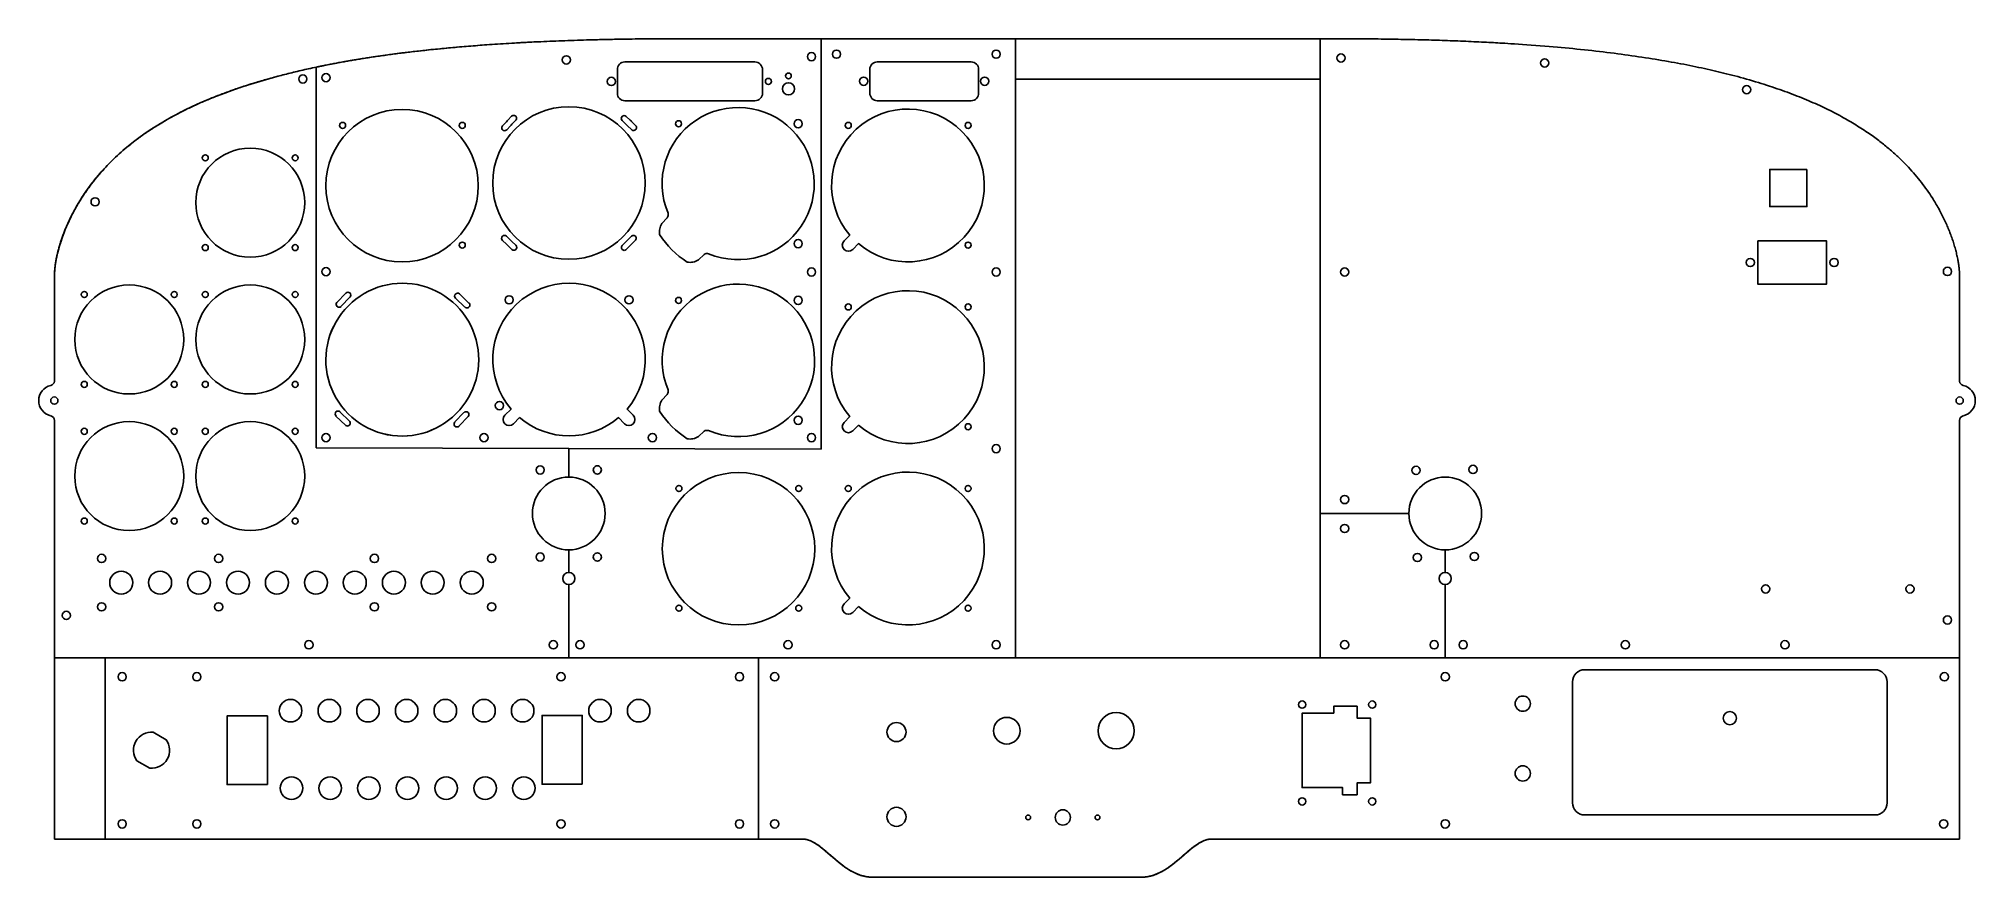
# Model space of a CAD drawing. Header units: millimetres. Extents: x -508 to 508, y -20 to 420.
import ezdxf

# ---------------------------------------------------------------- set-up
doc = ezdxf.new("R2010")
doc.units = ezdxf.units.MM
doc.layers.get('0').update_dxf_attribs({"linetype": 'CONTINUOUS'})

msp = doc.modelspace()

# ---------------------------------------------------------------- linework, layer by layer
for p, q in [((-97.5, 420), (-173, 420)), ((-97.5, 204.6), (-97.5, 420)), ((-97.5, 204.6), (-97.5, 420)), ((4.4, 420), (-97.5, 420)), ((4.4, 420), (4.4, 95.2)), ((164.4, 420), (164.4, 170.9)), ((164.4, 420), (173, 420)), ((173, 420), (164.4, 420)), ((173, 420), (164.4, 420)), ((164.4, 420), (164.4, 170.9)), ((-362.5, 205.3), (-362.5, 405.1)), ((-362.5, 205.3), (-362.5, 405.1)), ((-500, 294.7), (-500, 240.3)), ((-347, 286.5), (-351.7, 281.6)), ((-282.4, 281.3), (-287.3, 286.1)), ((500, 294.7), (500, 240.3)), ((500, 240.3), (500, 294.7)), ((-349.6, 279.5), (-344.8, 284.5)), ((-289.4, 283.9), (-284.5, 279.2)), ((-345.1, 219.4), (-350.1, 224.2)), ((-285, 223.8), (-289.8, 218.9)), ((-500, 219.7), (-500, 95.2)), ((-352.2, 222), (-347.2, 217.2)), ((-287.6, 216.8), (-282.8, 221.7)), ((500, 219.7), (500, 95.2)), ((500, 95.2), (500, 219.7)), ((-362.5, 205.3), (-230, 205)), ((-362.5, 205.3), (-97.5, 204.6)), ((-230, 205), (-230, 189.9)), ((-230, 205), (-230, 189.9)), ((-230, 205), (-97.5, 204.6)), ((164.4, 170.9), (211, 170.9)), ((164.4, 170.9), (164.4, 95.2)), ((164.4, 170.9), (211, 170.9)), ((164.4, 170.9), (211, 170.9)), ((-230, 151.8), (-230, 140)), ((-230, 151.8), (-230, 140)), ((230, 151.8), (230, 140)), ((230, 151.8), (230, 140)), ((230, 151.8), (230, 140)), ((-230, 133.6), (-230, 95.2)), ((-230, 133.6), (-230, 95.2)), ((230, 133.6), (230, 95.2)), ((230, 133.6), (230, 95.2)), ((230, 133.6), (230, 95.2)), ((-500, 95.2), (-230, 95.2)), ((-500, 95.2), (-500, 0)), ((-500, 95.2), (-473.3, 95.2)), ((-473.3, 95.2), (-473.3, 0)), ((-230, 95.2), (4.4, 95.2)), ((-130.4, 0), (-130.4, 95.2)), ((-130.4, 95.2), (500, 95.2)), ((230, 95.2), (164.4, 95.2)), ((500, 95.2), (230, 95.2)), ((230, 95.2), (500, 95.2)), ((500, 95.2), (500, 0)), ((-500, 0), (-473.3, 0)), ((-130.4, 0), (-107.9, 0)), ((-107.9, 0), (-130.4, 0)), ((500, 0), (107.9, 0)), ((69.9, -20), (-69.9, -20))]:
    msp.add_line(p, q)
for points in [[(4.4, 420), (4.4, 398.8), (164.4, 398.8), (164.4, 420)], [(419.8, 351.4), (400.3, 351.4), (400.3, 331.9), (419.8, 331.9)], [(419.8, 351.4), (419.8, 331.9), (400.3, 331.9), (400.3, 351.4)], [(394.1, 314), (394.1, 291.2), (430.1, 291.2), (430.1, 314)], [(394.1, 314), (430.1, 314), (430.1, 291.2), (394.1, 291.2)], [(-130.4, 95.2), (-130.4, 0), (-473.3, 0), (-473.3, 95.2)], [(-388.2, 28.6), (-388.2, 64.7), (-409.3, 64.7), (-409.3, 28.6)], [(-222.9, 28.8), (-222.9, 64.9), (-244, 64.9), (-244, 28.8)], [(171.5, 66.1), (154.9, 66.1), (154.9, 27.1), (176.1, 27.1), (176.1, 23.3), (183.7, 23.3), (183.7, 29.5), (190.7, 29.5), (190.7, 63.5), (183.7, 63.5), (183.7, 69.7), (171.5, 69.7)]]:
    msp.add_lwpolyline(points, close=True)
for points in [[(-132.3, 387.5, 0.414214), (-128.3, 391.4), (-128.3, 403.8, 0.414214), (-132.3, 407.8), (-200.6, 407.8, 0.414214), (-204.5, 403.8), (-204.5, 391.4, 0.414214), (-200.6, 387.5)], [(-18.8, 387.5, 0.414214), (-14.9, 391.5), (-14.9, 403.9, 0.414214), (-18.8, 407.8), (-68.1, 407.8, 0.414214), (-72, 403.9), (-72, 391.5, 0.414214), (-68.1, 387.5)], [(-262.7, 376.4), (-264.8, 374.3, 1), (-262.6, 372.2), (-260.6, 374.3, 0.161018), (-259.9, 375.1), (-257.8, 377.2, 1), (-260, 379.3), (-262, 377.2, 0.161018)], [(-199.9, 379.2, 1), (-202, 377.1), (-199.9, 375, 0.161018), (-199.1, 374.3), (-197, 372.3, 1), (-194.9, 374.5), (-197, 376.5, 0.161018), (-197.8, 377.2)], [(-156.6, 307.2, 0.198912), (-159, 306.8), (-162, 304, -0.198912), (-167.9, 302.8, -0.104655), (-182.3, 317.2, -0.198912), (-181.1, 323.1), (-178.3, 326.1, 0.198912), (-177.9, 328.5, -5.106628)], [(-85.5, 313.9, 1), (-81, 309.4), (-78, 312.5, 25.160255), (-82.5, 317)], [(-259.9, 309.4, 1), (-257.8, 311.6), (-259.9, 313.6, 0.161018), (-260.6, 314.3), (-262.7, 316.4, 1), (-264.8, 314.2), (-262.7, 312.2, 0.161018), (-262, 311.5)], [(-197.1, 316.4), (-201.9, 311.5, 1), (-199.8, 309.4), (-195, 314.3, 1)], [(-289.1, 223.3, 1.00319), (-345.7, 279.9, 1.00319)], [(-255.8, 221.2, 0.368405), (-203.9, 221.2), (-200.7, 217.9, 1), (-196.2, 222.4), (-199.4, 225.7, 2.16657), (-260.3, 225.7), (-263.5, 222.4, 1), (-259.1, 217.9)], [(-162, 211.3), (-159, 214.1, -0.198912), (-156.6, 214.4, 5.106628), (-177.9, 235.8, -0.198912), (-178.3, 233.4), (-181.1, 230.4, 0.198912), (-182.3, 224.5, 0.104655), (-167.9, 210.1, 0.198912)], [(-78, 217.2, 25.160255), (-82.5, 221.7), (-85.5, 218.7, 1), (-81, 214.2)], [(-245, 195.9, 0.999965), (-245, 191.6, 0.999965)], [(-215, 191.6, 1.000035), (-215, 195.9, 1.000035)], [(-78, 122, 25.160255), (-82.5, 126.5), (-85.5, 123.4, 1), (-81, 118.9)], [(-245, 150.2, 0.999964), (-245, 145.9, 0.999966)], [(-215, 145.9, 1.000035), (-215, 150.2, 1.000035)], [(303.2, 88.9, 0.414214), (296.8, 82.5), (296.8, 19, 0.414214), (303.2, 12.7), (455.6, 12.7, 0.414214), (461.9, 19), (461.9, 82.5, 0.414214), (455.6, 88.9)], [(303.2, 88.9), (455.6, 88.9, -0.414214), (461.9, 82.5), (461.9, 19, -0.414214), (455.6, 12.7), (303.2, 12.7, -0.414214), (296.8, 19), (296.8, 82.5, -0.414214)], [(-456.7, 41.1), (-449.9, 37.2, 0.643863), (-441.3, 52.2), (-448.1, 56.1, 0.643863)]]:
    msp.add_lwpolyline(points, format="xyb", close=True)
for centre, radius in [((-231.3, 408.9), 2.16), ((-102.6, 410.6), 2.16), ((-89.5, 411.9), 2.16), ((-5.7, 411.9), 2.16), ((175.3, 409.9), 2.16), ((175.3, 409.9), 2.16), ((282.2, 407.3), 2.16), ((282.2, 407.3), 2.16), ((-369.6, 398.9), 2.16), ((-357.4, 399.6), 2.16), ((-207.7, 397.6), 2.16), ((-125.2, 397.6), 1.59), ((-114.7, 393.7), 3.18), ((-114.7, 400.5), 1.5), ((-75.2, 397.7), 2.16), ((-11.7, 397.7), 2.16), ((388.2, 393.3), 2.16), ((388.2, 393.3), 2.16), ((-317.5, 342.9), 40), ((-348.7, 374.5), 1.59), ((-285.9, 374.5), 1.59), ((-229.9, 344.3), 40), ((-172.4, 375.4), 1.59), ((-109.6, 375.4), 2.16), ((-83.3, 374.5), 1.59), ((-20.4, 374.5), 1.59), ((-397.2, 334), 28.6), ((-420.8, 357.5), 1.59), ((-373.6, 357.5), 1.59), ((-478.6, 334.4), 2.16), ((-420.8, 310.4), 1.59), ((-373.6, 310.4), 1.59), ((-285.9, 311.7), 1.59), ((-109.6, 312.5), 2.16), ((-20.4, 311.7), 1.59), ((-357.4, 297.8), 2.16), ((-102.6, 297.6), 2.16), ((-5.7, 297.6), 2.16), ((177.2, 297.6), 2.16), ((177.2, 297.6), 2.16), ((390.1, 302.6), 2.16), ((390.1, 302.6), 2.16), ((434.1, 302.6), 2.16), ((434.1, 302.6), 2.16), ((493.6, 297.9), 2.16), ((493.6, 297.9), 2.16), ((-460.7, 262.2), 28.6), ((-484.3, 285.8), 1.59), ((-437.1, 285.8), 1.59), ((-397.2, 262.2), 28.6), ((-420.8, 285.8), 1.59), ((-373.6, 285.8), 1.59), ((-261.3, 283), 2.16), ((-198.4, 283), 2.16), ((-109.6, 282.7), 2.16), ((-172.4, 282.7), 1.59), ((-83.3, 279.3), 1.59), ((-20.4, 279.3), 1.59), ((-484.3, 238.6), 1.59), ((-437.1, 238.6), 1.59), ((-420.8, 238.6), 1.59), ((-373.6, 238.6), 1.59), ((-500, 230.1), 1.91), ((-266.4, 227.5), 2.16), ((500, 230.1), 1.91), ((500, 230.1), 1.91), ((-460.7, 190.5), 28.6), ((-484.3, 214), 1.59), ((-437.1, 214), 1.59), ((-397.2, 190.5), 28.6), ((-420.8, 214), 1.59), ((-373.6, 214), 1.59), ((-109.6, 219.8), 2.16), ((-20.4, 216.4), 1.59), ((-357.4, 210.7), 2.16), ((-274.5, 210.7), 2.16), ((-186.1, 210.7), 2.16), ((-102.6, 210.7), 2.16), ((-5.7, 204.9), 2.16), ((214.7, 193.5), 2.16), ((214.7, 193.5), 2.16), ((244.6, 194), 2.16), ((244.6, 194), 2.16), ((-140.9, 152.4), 40), ((-172.2, 184), 1.59), ((-109.3, 184), 1.59), ((-83.3, 184), 1.59), ((-20.4, 184), 1.59), ((177.2, 178.2), 2.16), ((177.2, 178.2), 2.16), ((-484.3, 166.9), 1.59), ((-437.1, 166.9), 1.59), ((-420.8, 166.9), 1.59), ((-373.6, 166.9), 1.59), ((177.2, 163), 2.16), ((-475.2, 147.3), 2.16), ((-413.8, 147.3), 2.16), ((-332, 147.3), 2.16), ((-270.5, 147.3), 2.16), ((215.4, 147.8), 2.16), ((245.3, 148.3), 2.16), ((245.3, 148.3), 2.16), ((-464.9, 134.6), 6.03), ((-444.5, 134.6), 6.03), ((-424.1, 134.6), 6.03), ((-403.6, 134.6), 6.03), ((-383.2, 134.6), 6.03), ((-362.7, 134.6), 6.03), ((-342.3, 134.6), 6.03), ((-321.8, 134.6), 6.03), ((-301.4, 134.6), 6.03), ((-280.9, 134.6), 6.03), ((398.2, 131.3), 2.16), ((398.2, 131.3), 2.16), ((473.9, 131.3), 2.16), ((473.9, 131.3), 2.16), ((-475.2, 121.9), 2.16), ((-413.8, 121.9), 2.16), ((-332, 121.9), 2.16), ((-270.5, 121.9), 2.16), ((-172.2, 121.2), 1.59), ((-109.3, 121.2), 1.59), ((-20.4, 121.2), 1.59), ((-493.7, 117.4), 2.16), ((493.6, 115), 2.16), ((493.6, 115), 2.16), ((-366.4, 102), 2.16), ((-238.1, 102), 2.16), ((-224.1, 102), 2.16), ((-114.9, 102), 2.16), ((-5.7, 102), 2.16), ((177.2, 102), 2.16), ((224.2, 102), 2.16), ((239.4, 102), 2.16), ((239.4, 102), 2.16), ((324.5, 102), 2.16), ((324.5, 102), 2.16), ((408.3, 102), 2.16), ((408.3, 102), 2.16), ((-464.4, 85.2), 2.16), ((-425.2, 85.2), 2.16), ((-234.1, 85.2), 2.16), ((-140.4, 85.2), 2.16), ((-121.9, 85.2), 2.16), ((230, 85.2), 2.16), ((492, 85.2), 2.16), ((-376, 67.4), 5.92), ((-355.7, 67.4), 5.92), ((-335.4, 67.4), 5.92), ((-315.1, 67.4), 5.92), ((-294.8, 67.4), 5.92), ((-274.5, 67.4), 5.92), ((-254.2, 67.4), 5.92), ((-213.6, 67.4), 5.92), ((-193.3, 67.4), 5.92), ((154.9, 70.6), 1.91), ((191.7, 70.6), 1.91), ((270.7, 71.1), 4), ((-58, 56.2), 5), ((-0.1, 56.9), 6.99), ((57.3, 56.9), 9.52), ((379.4, 63.5), 3.49), ((-375.5, 26.7), 5.92), ((-355.2, 26.7), 5.92), ((-334.9, 26.7), 5.92), ((-314.6, 26.7), 5.92), ((-294.3, 26.7), 5.92), ((-273.9, 26.7), 5.92), ((-253.6, 26.7), 5.92), ((270.7, 34.5), 4), ((154.9, 19.8), 1.91), ((191.7, 19.8), 1.91), ((-234.1, 8), 2.16), ((-140.4, 8), 2.16), ((-121.9, 8), 2.16), ((-58, 11.7), 5), ((11.1, 11.4), 1.27), ((29.3, 11.4), 4), ((47.5, 11.4), 1.27), ((230, 8), 2.16), ((491.6, 8), 2.16), ((-464.4, 8), 2.16), ((-425.2, 8), 2.16)]:
    msp.add_circle(centre, radius)
for centre, radius, start, end in [((-345.9, 285.5), 1.51, -44.0907, 135.9093), ((-288.4, 285), 1.51, 45.9093, 225.9093), ((-317.5, 251.5), 40, 134.8175, 315.1825), ((-350.6, 280.6), 1.51, 135.9093, 315.9093), ((-283.4, 280.3), 1.51, -134.0907, 45.9093), ((-500, 230.1), 8.2, 103.6274, 256.3183), ((-502.5, 240.5), 2.54, 283.6274, 354.8912), ((502.5, 240.5), 2.54, 185.1088, 256.3726), ((502.5, 240.5), 2.54, 185.1088, 256.3726), ((500, 230.1), 8.2, -76.3182, 76.3726), ((500, 230.1), 8.2, -76.3182, 76.3726), ((-351.1, 223.1), 1.51, 45.9093, 225.9093), ((-283.9, 222.8), 1.51, -44.0907, 135.9093), ((-502.5, 219.7), 2.54, 0.7014, 76.3183), ((-346.2, 218.3), 1.51, -134.0907, 45.9093), ((-288.7, 217.8), 1.51, 135.9093, 315.9093), ((502.5, 219.7), 2.54, 103.6817, 179.2985), ((502.5, 219.7), 2.54, 103.6817, 179.2985), ((-230, 170.9), 19.1, 90, 270), ((-230, 170.9), 19.1, -90, 90), ((230, 170.9), 19.1, -90, 180), ((230, 170.9), 19.1, -90, 180), ((230, 170.9), 19.1, 180, 270), ((-230, 136.8), 3.17, 90, 270), ((-230, 136.8), 3.17, -90, 90), ((230, 136.8), 3.17, 90, 270), ((230, 136.8), 3.17, -90, 90), ((230, 136.8), 3.17, -90, 90)]:
    msp.add_arc(centre, radius, start, end)
for points, degree, knots in [([(-362.5, 405.1), (-356.9, 406.3), (-329.1, 411.7), (-296.2, 415.9), (-257.6, 418.7), (-212.6, 420), (-173, 420)], 5, [0.7473746, 0.7473746, 0.7473746, 0.7473746, 0.7473746, 0.7473746, 0.8, 1, 1, 1, 1, 1, 1]), ([(-362.5, 405.1), (-336.5, 410.6), (-308.8, 414), (-246.5, 419), (-208.8, 420), (-173, 420)], 3, [0, 0, 0, 0, 7.975326, 7.975326, 18.802095, 18.802095, 18.802095, 18.802095]), ([(-500, 294.7), (-500, 298.8), (-498.9, 308), (-493.9, 325), (-480.3, 350.6), (-449.5, 376.7), (-411, 393.2), (-378.1, 401.8), (-362.5, 405.1)], 5, [0, 0, 0, 0, 0, 0, 0.2, 0.4, 0.6, 0.7473746, 0.7473746, 0.7473746, 0.7473746, 0.7473746, 0.7473746]), ([(-500, 294.7), (-500, 300), (-498.9, 306), (-494.3, 321), (-488.8, 334), (-466.3, 361.2), (-451.7, 372), (-414.7, 391.4), (-389.9, 399.3), (-362.5, 405.1)], 3, [0, 0, 0, 0, 1.575264, 1.575264, 3.89778, 3.89778, 6.350692, 6.350692, 9.542277, 9.542277, 9.542277, 9.542277]), ([(-69.9, -20), (-73, -20), (-75.9, -19.4), (-81.8, -17), (-84.6, -15.1), (-91.1, -10), (-94.6, -6.6), (-99.7, -2.7), (-101.4, -1.7), (-103.8, -0.6), (-104.7, -0.4), (-106.3, 0), (-107.1, 0), (-107.9, 0)], 3, [0, 0, 0, 0, 0.917639, 0.917639, 1.926746, 1.926746, 3.392472, 3.392472, 4.093017, 4.093017, 4.419465, 4.419465, 4.727909, 4.727909, 4.727909, 4.727909]), ([(107.9, 0), (106.6, 0.1), (105.4, -0.1), (102.7, -1), (101.1, -1.9), (96.2, -5.2), (92.7, -8.5), (86.2, -13.9), (83.4, -16), (78.6, -18.3), (77, -19), (73.5, -19.8), (71.7, -20), (69.9, -20)], 3, [0, 0, 0, 0, 0.370899, 0.370899, 0.871376, 0.871376, 1.959697, 1.959697, 2.776335, 2.776335, 3.183729, 3.183729, 3.60247, 3.60247, 3.60247, 3.60247])]:
    msp.add_open_spline(points, degree=degree, knots=knots)
for points in [[(500, 294.7), (500, 298.8), (498.9, 308), (493.9, 325), (479.3, 352.4), (436.5, 387.4), (366.8, 409.1), (283.9, 418), (212.6, 420), (173, 420)], [(-107.9, 0), (-106.6, 0.1), (-104.1, -0.2), (-100.2, -2), (-94.8, -6.4), (-87.6, -13.2), (-81.2, -17.7), (-75.8, -19.6), (-71.9, -20), (-69.9, -20)], [(107.9, 0), (106.6, 0.1), (104.1, -0.2), (100.2, -2), (94.8, -6.4), (87.6, -13.2), (81.2, -17.7), (75.8, -19.6), (71.9, -20), (69.9, -20)]]:
    msp.add_open_spline(points, degree=5)

doc.saveas('drawing.dxf')
